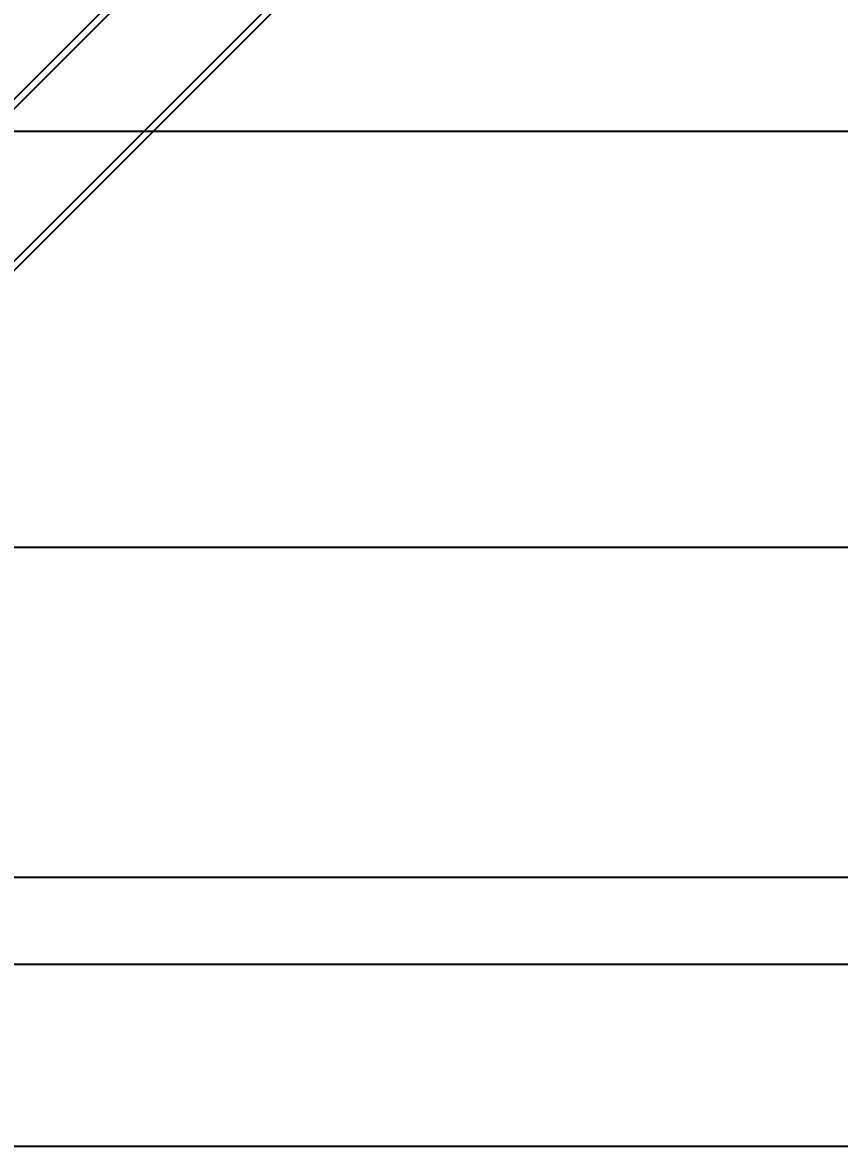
# Model space of a CAD drawing. Extents: x 1885024 to 3176456, y 18406040 to 18858640.
# Drawn here: x 2443509 to 2445275, y 18755372 to 18757800 of the extents above; entities that cross this region are included whole.
import ezdxf

# ---------------------------------------------------------------- set-up
doc = ezdxf.new("R2010")
doc.units = 0
doc.header["$LTSCALE"] = 1000
doc.header["$MEASUREMENT"] = 0
doc.layers.get('Defpoints').update_dxf_attribs({"color": 250})
for name, color, linetype in [('02___PRT_ALL_AXES', 7, 'Continuous'), ('JZ_0', 7, 'Continuous'), ('图框', 6, 'Continuous')]:
    doc.layers.add(name, color=color, linetype=linetype)
doc.styles.add('DIM_FONT', font='SIMPLEX', dxfattribs={"width": 0.7, "bigfont": 'GBCBIG'})
doc.dimstyles.new('DIMN150', dxfattribs={"dimscale": 1.5, "dimtxt": 300, "dimasz": 100, "dimexe": 250, "dimexo": 300, "dimgap": 150, "dimtad": 1, "dimdec": 0, "dimrnd": 50, "dimzin": 0, "dimdsep": 46, "dimtxsty": 'DIM_FONT', "dimblk": 'ARCHTICK', "dimcen": 0.09, "dimclrt": 7, "dimazin": 2, "dimtfac": 1, "dimtdec": 0, "dimtix": 1, "dimtmove": 2, "dimatfit": 3, "dimldrblk": 'ARCHTICK', "dimfxl": 0, "dimtolj": 1, "dimtzin": 0, "dimarcsym": 0})

# ---------------------------------------------------------------- blocks, each defined once
blk = doc.blocks.new('_ArchTick')
at = {"color": 0, "linetype": 'ByBlock', "const_width": 0.4}
blk.add_lwpolyline([(-0.5, -0.5), (0.5, 0.5)], dxfattribs=at)
blk = doc.blocks.new('*D20')
at = {"layer": 'Defpoints', "color": 0, "linetype": 'Continuous'}
for p in [(-3659003.2, 1106996.6), (-3662544.2, 1106819), (-3661915.5, 1104544.5), (-3662544.2, 1104160.3), (-3662340.1, 1103659.7)]:
    blk.add_point(p, dxfattribs=at)
at = {"layer": '图框', "color": 0, "linetype": 'Continuous', "lineweight": -2}
blk.add_arc((-3662544.2, 1103455.6), 1257.4, 45, 90, dxfattribs=at)
at = {"layer": '图框', "color": 0, "linetype": 'Continuous', "lineweight": -2, "xscale": 150, "yscale": 150, "zscale": 150}
for p, rotation in [((-3662544.2, 1104713), 180.0000000000027), ((-3661655.1, 1104344.7), 315.0000000000433)]:
    blk.add_blockref('_ArchTick', p, dxfattribs=dict(at, rotation=rotation))
at = {"layer": '图框', "color": 7, "linetype": 'Continuous', "insert": (-3661890.8, 1105033), "char_height": 450, "attachment_point": 5, "rotation": 337.5, "style": 'DIM_FONT'}
blk.add_mtext('\\A1;45°', dxfattribs=at)
blk = doc.blocks.new('抗震大样2')
at = {"color": 2, "linetype": 'Continuous'}
for p, q in [((4531.2, -2941.1), (7850.5, 378.2)), ((4545.9, -2955.7), (7865.2, 363.5)), ((4780.9, -3190.7), (8100.2, 128.5)), ((8114.9, 113.9), (4795.6, -3205.4))]:
    blk.add_line(p, q, dxfattribs=at)
at = {"layer": '02___PRT_ALL_AXES', "color": 1, "linetype": 'Continuous'}
for p, q in [((8877.1, -3727.3), (4141.4, -3727.3)), ((8877.1, -4558.1), (4141.4, -4558.1))]:
    blk.add_line(p, q, dxfattribs=at)
at = {"layer": '图框', "linetype": 'Continuous'}
dim = blk.add_angular_dim_2l(base=(4952.9, -2088.5), line1=((7865.2, 363.5), (4528.3, -2973.4)), line2=((4324.2, 185.9), (4324.2, -2472.7)), dimstyle='DIMN150', dxfattribs=at)
dim.commit()
dim.dimension.update_dxf_attribs({"geometry": '*D20', "text_midpoint": (4977.6, -1600), "insert": (3666868.4, -1106633)})

msp = doc.modelspace()

# ---------------------------------------------------------------- linework, layer by layer
at = {"layer": 'JZ_0', "color": 8}
for p, q in [((2429003.2, 18757565.8), (2448733.1, 18757565.8)), ((2448733.1, 18756665.8), (2429003.2, 18756665.8)), ((2429003.2, 18755765.8), (2448733.1, 18755765.8))]:
    msp.add_line(p, q, dxfattribs=at)

# ---------------------------------------------------------------- block references
at = {"xscale": 0.7, "yscale": 0.7, "zscale": 0.7}
msp.add_blockref('抗震大样2', (2439188.2, 18758562.4), dxfattribs=at)

doc.saveas('drawing.dxf')
